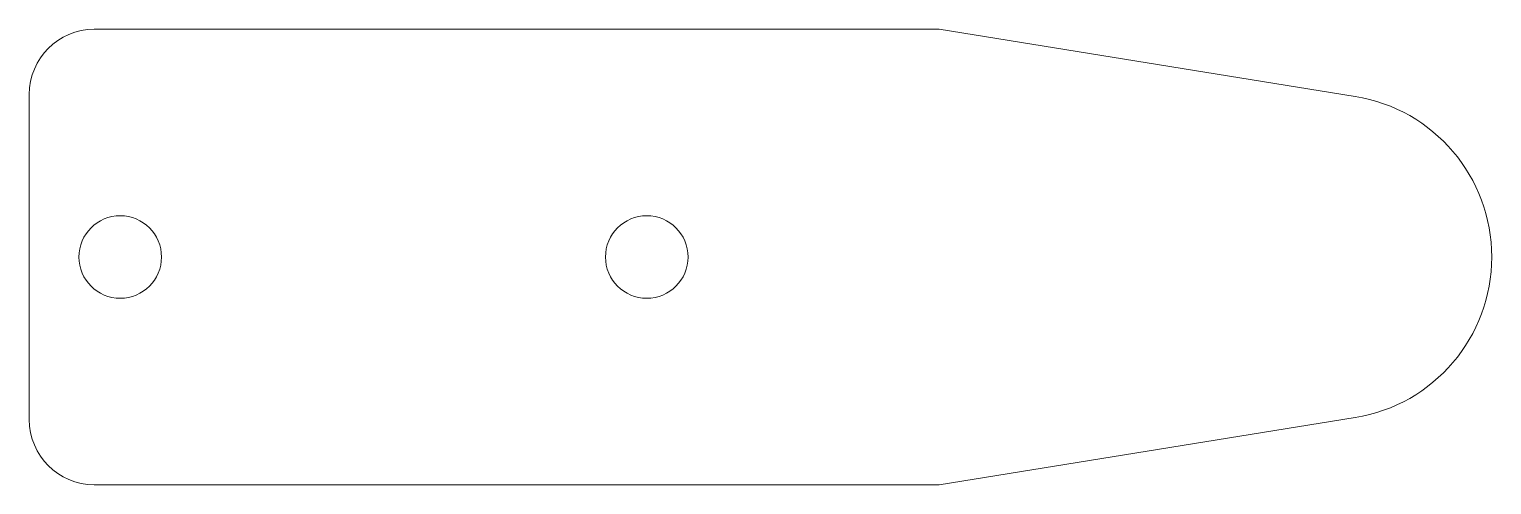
# Model space of a CAD drawing. Header units: millimetres. Extents: x 0 to 225, y -70 to 0.
import ezdxf

# ---------------------------------------------------------------- set-up
doc = ezdxf.new("R2010")
doc.units = ezdxf.units.MM

msp = doc.modelspace()

# ---------------------------------------------------------------- linework, layer by layer
at = {"color": 7, "linetype": 'Continuous', "lineweight": 15}
for p, q in [((140, 0), (10, 0)), ((203.98, -10.32), (140, 0)), ((0, -10), (0, -60)), ((140, -70), (203.98, -59.68)), ((10, -70), (140, -70))]:
    msp.add_line(p, q, dxfattribs=at)
for centre in [(14, -35), (95, -35)]:
    msp.add_circle(centre, 6.35, dxfattribs=at)
for centre, radius, start, end in [((10, -10), 10, 90, 180), ((200, -35), 25, 279.1619, 80.8381), ((10, -60), 10, 180, 270)]:
    msp.add_arc(centre, radius, start, end, dxfattribs=at)

doc.saveas('drawing.dxf')
